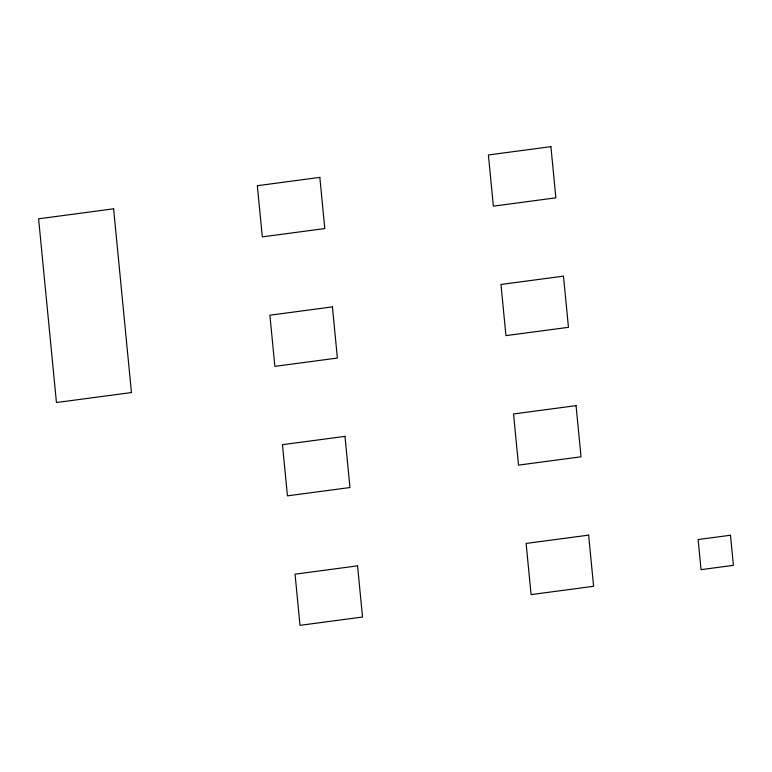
<?xml version="1.0" encoding="UTF-8"?>
<svg xmlns="http://www.w3.org/2000/svg" width="772" height="772" viewBox="0 0 772 772"><rect width="100%" height="100%" fill="white"/><g stroke="black" fill="none" stroke-linecap="round" stroke-linejoin="round"><path stroke-width="1.16" d="M319.83 177.386L257.327 185.705L262.297 236.869L324.8 228.56L319.83 177.386M550.909 146.661L488.396 154.969L493.366 206.143L555.869 197.825L550.909 146.661M113.609 208.826L38.6 218.804L56.443 402.53L131.452 392.552L113.609 208.826M332.414 306.88L269.901 315.198L274.871 366.362L337.383 358.044L332.414 306.88M563.483 276.154L500.97 284.463L505.94 335.627L568.453 327.318L563.483 276.154M344.988 436.373L282.475 444.682L287.445 495.846L349.957 487.537L344.988 436.373M576.057 405.638L513.544 413.956L518.514 465.12L581.027 456.802L576.057 405.638M357.561 565.857L295.049 574.175L300.018 625.339L362.531 617.031L357.561 565.857M588.631 535.131L526.118 543.44L531.088 594.614L593.6 586.295L588.631 535.131M730.476 535.237L698.11 539.551L701.034 569.649L733.4 565.345L730.476 535.237"/></g></svg>
